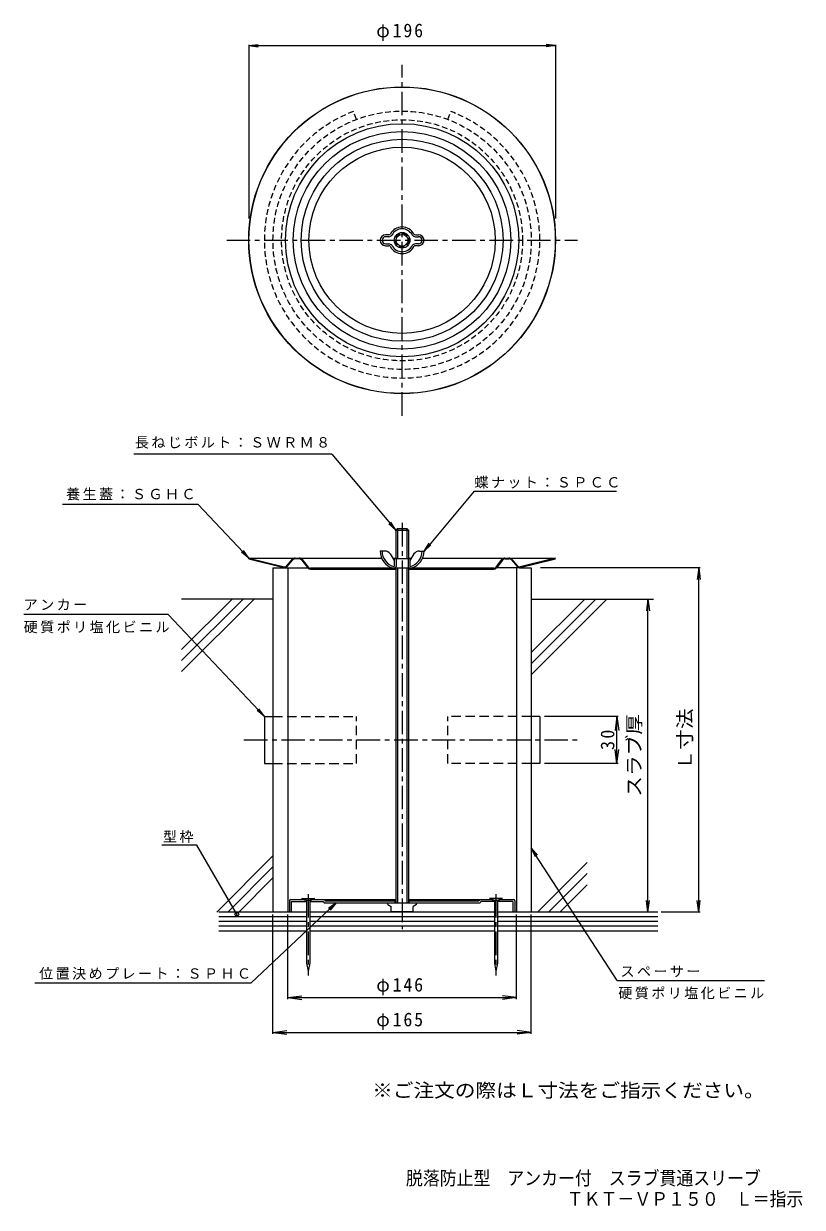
# Model space of a CAD drawing. Units: millimetres, scale not verified. Extents: x -242 to 256, y -356 to 400.
import ezdxf
from ezdxf.enums import TextEntityAlignment as Align

# ---------------------------------------------------------------- set-up
doc = ezdxf.new("R2010")
doc.units = ezdxf.units.MM
doc.header["$LTSCALE"] = 3
doc.header["$PDMODE"] = 32
doc.header["$PDSIZE"] = 2.4
for name, pattern in [('CHAIN1', [8, 5, -1, 1, -1]), ('DASHED1', [1.8, 1.2, -0.6]), ('DASHED2', [3, 2, -1])]:
    doc.linetypes.add(name, pattern=pattern)
for name, color, linetype, lineweight in [('E-0', 4, 'Continuous', 9), ('E-1', 6, 'Continuous', 9), ('E-2', 3, 'Continuous', 9), ('E-3', 3, 'DASHED2', 9), ('E-4', 7, 'Continuous', 9), ('E-5', 7, 'Continuous', 9), ('E-7', 2, 'Continuous', 9), ('E-8', 7, 'Continuous', 9), ('E-A', 2, 'Continuous', 9)]:
    doc.layers.add(name, color=color, linetype=linetype, lineweight=lineweight)
doc.layers.add('F-5_F-5ﾚｲﾔ', color=2, linetype='Continuous')
doc.styles.add('ＭＳ ゴシック', font='')
doc.styles.get('ＭＳ ゴシック').set_extended_font_data('MS Gothic')

msp = doc.modelspace()

# ---------------------------------------------------------------- linework, layer by layer
at = {"layer": 'E-0', "linetype": 'CHAIN1'}
for p, q in [((0, 149.771), (0, 373.921)), ((-112.075, 261.846), (112.075, 261.846))]:
    msp.add_line(p, q, dxfattribs=at)
at = {"layer": 'E-0'}
for p, q in [((-98, 58.307), (-97.879, 58.792)), ((-98, 58.307), (-75.519, 52.702)), ((-97.879, 58.792), (-75.399, 53.187)), ((-97.879, 58.792), (-13.07, 58.792)), ((-73.897, 53.666), (-70.248, 57.919)), ((-73.518, 53.34), (-69.869, 57.594)), ((-65.731, 58.292), (-68.351, 58.292)), ((-64.146, 57.511), (-60.497, 52.768)), ((-63.749, 57.816), (-60.1, 53.072)), ((-5.945, 58.792), (-4, 58.792)), ((4, 58.792), (5.945, 58.792)), ((13.07, 58.792), (97.879, 58.792)), ((60.1, 53.072), (63.749, 57.816)), ((64.146, 57.511), (60.497, 52.768)), ((65.731, 58.292), (68.351, 58.292)), ((69.869, 57.594), (73.518, 53.34)), ((73.897, 53.666), (70.248, 57.919)), ((97.879, 58.792), (75.399, 53.187)), ((75.519, 52.702), (98, 58.307)), ((98, 58.307), (97.879, 58.792)), ((-75.036, 52.642), (-60.394, 52.642)), ((58.515, 52.292), (-58.515, 52.292)), ((-58.515, 51.792), (-4, 51.792)), ((-4.5, 52.292), (-4.5, 51.792)), ((4, 51.792), (58.515, 51.792)), ((4.5, 52.292), (4.5, 51.792)), ((75.036, 52.642), (60.394, 52.642))]:
    msp.add_line(p, q, dxfattribs=at)
for radius in [98, 97.879, 74.5, 69.5, 64.5, 59.5]:
    msp.add_circle((0, 261.846), radius, dxfattribs=at)
at = {"layer": 'E-0', "linetype": 'DASHED1'}
msp.add_circle((0, 261.846), 4.5, dxfattribs=at)
at = {"layer": 'E-0'}
for centre, radius, start, end in [((-75.036, 54.642), 2, 256.00023, 319.37816), ((-75.036, 54.642), 1.5, 256.00023, 319.37816), ((-68.351, 56.292), 2.5, 90, 139.37816), ((-68.351, 56.292), 2, 90, 139.37816), ((-65.731, 56.292), 2.5, 37.56908, 90), ((-65.731, 56.292), 2, 37.56908, 90), ((-58.515, 54.292), 2, 217.56908, 270), ((58.515, 54.292), 2, 270, 322.43092), ((65.731, 56.292), 2.5, 90, 142.43092), ((65.731, 56.292), 2, 90, 142.43092), ((68.351, 56.292), 2.5, 40.62184, 90), ((68.351, 56.292), 2, 40.62184, 90), ((75.036, 54.642), 2, 220.62184, 283.99977), ((75.036, 54.642), 1.5, 220.62184, 283.99977), ((-58.515, 54.292), 2.5, 217.56908, 270), ((58.515, 54.292), 2.5, 270, 322.43092)]:
    msp.add_arc(centre, radius, start, end, dxfattribs=at)
at = {"layer": 'E-1', "linetype": 'CHAIN1'}
for p, q in [((0, 81.304), (0, -178.177)), ((-60, -155.829), (-60, -207.953)), ((60, -155.829), (60, -207.953))]:
    msp.add_line(p, q, dxfattribs=at)
at = {"layer": 'E-1'}
for p, q in [((-82.5, 52.642), (-82.5, -167.358)), ((-82.5, 52.642), (-75.281, 52.642)), ((-73, 52.642), (-73, -167.358)), ((73, 52.642), (73, -167.358)), ((75.281, 52.642), (82.5, 52.642)), ((82.5, 52.642), (82.5, -167.358))]:
    msp.add_line(p, q, dxfattribs=at)
at = {"layer": 'E-1', "linetype": 'DASHED1'}
for radius in [82.5, 77]:
    msp.add_circle((0, 261.846), radius, dxfattribs=at)
at = {"layer": 'E-2'}
for p, q in [((-72, -160.158), (-72, -167.358)), ((-71.2, -159.358), (-62, -159.358)), ((-70.8, -160.558), (-70.8, -167.358)), ((-70.8, -160.558), (-61, -160.558)), ((-62, -160.558), (-62, -159.358)), ((-59, -160.558), (-50.346, -160.558)), ((-58, -160.558), (-58, -159.358)), ((-58, -159.358), (-4, -159.358)), ((-50.346, -160.558), (-49.827, -161.458)), ((-49.827, -161.458), (49.827, -161.458)), ((-49.654, -159.358), (-49.134, -160.258)), ((-49.134, -160.258), (-4, -160.258)), ((-4.5, -161.458), (-4.5, -160.258)), ((4, -159.358), (58, -159.358)), ((4, -160.258), (49.134, -160.258)), ((4.5, -161.458), (4.5, -160.258)), ((49.654, -159.358), (49.134, -160.258)), ((50.346, -160.558), (49.827, -161.458)), ((59, -160.558), (50.346, -160.558)), ((58, -160.558), (58, -159.358)), ((70.8, -160.558), (61, -160.558)), ((62, -160.558), (62, -159.358)), ((62, -159.358), (71.2, -159.358)), ((70.8, -160.558), (70.8, -167.358)), ((72, -160.158), (72, -167.358))]:
    msp.add_line(p, q, dxfattribs=at)
for centre, start, end in [((-71.2, -160.158), 90, 180), ((71.2, -160.158), 0, 90)]:
    msp.add_arc(centre, 0.8, start, end, dxfattribs=at)
at = {"layer": 'E-3', "linetype": 'DASHED1'}
for p, q in [((-29.198, 339.006), (-31.145, 344.15)), ((29.198, 339.006), (31.145, 344.15))]:
    msp.add_line(p, q, dxfattribs=at)
at = {"layer": 'E-3', "linetype": 'Continuous'}
for p, q in [((-88, -42.358), (-82.5, -42.358)), ((88, -42.358), (82.5, -42.358)), ((88, -42.358), (88, -72.358)), ((88, -72.358), (82.5, -72.358))]:
    msp.add_line(p, q, dxfattribs=at)
at = {"layer": 'E-3'}
for p, q in [((-82.5, -42.358), (-29.198, -42.358)), ((-29.198, -72.358), (-29.198, -42.358)), ((29.198, -72.358), (29.198, -42.358)), ((82.5, -42.358), (29.198, -42.358)), ((-82.5, -72.358), (-29.198, -72.358)), ((82.5, -72.358), (29.198, -72.358))]:
    msp.add_line(p, q, dxfattribs=at)
at = {"layer": 'E-3', "linetype": 'CHAIN1'}
msp.add_line((-101.047, -57.358), (112.544, -57.358), dxfattribs=at)
at = {"layer": 'E-3', "linetype": 'Continuous'}
msp.add_lwpolyline([(-88, -42.358), (-88, -72.358), (-82.5, -72.358)], dxfattribs=at)
at = {"layer": 'E-3', "linetype": 'DASHED1'}
msp.add_arc((0, 261.846), 88, 110.72726, 69.27271, dxfattribs=at)
at = {"layer": 'E-4'}
for p, q in [((-98, 386.2), (-92.051, 386.983)), ((-98, 386.8), (-98, 275.716)), ((-98, 386.2), (-92.051, 385.416)), ((-98, 386.2), (98, 386.2)), ((98, 386.2), (92.051, 386.983)), ((98, 386.2), (92.051, 385.416)), ((98, 386.8), (98, 275.716)), ((190.453, 52.642), (88.5, 52.642)), ((189.553, 52.642), (188.574, 45.206)), ((189.553, -167.358), (189.553, 52.642)), ((189.553, 52.642), (190.532, 45.206)), ((157.083, 32.642), (156.104, 25.206)), ((157.083, 32.642), (158.062, 25.206)), ((157.083, -167.358), (157.083, 32.642)), ((138.169, -42.358), (91.08, -42.358)), ((137.269, -42.358), (136.094, -51.281)), ((137.269, -72.358), (137.269, -42.358)), ((137.269, -42.358), (138.443, -51.281)), ((137.269, -72.358), (136.094, -63.435)), ((137.269, -72.358), (138.443, -63.435)), ((138.169, -72.358), (91.08, -72.358)), ((157.083, -167.358), (156.104, -159.922)), ((157.083, -167.358), (158.062, -159.922)), ((189.553, -167.358), (188.574, -159.922)), ((189.553, -167.358), (190.532, -159.922)), ((-82.5, -245.129), (-82.5, -168.795)), ((-73, -222.918), (-73, -168.795)), ((73, -222.918), (73, -168.795)), ((82.5, -245.129), (82.5, -168.795)), ((190.453, -167.358), (165.5, -167.358)), ((-73, -222.018), (-64.077, -220.843)), ((-73, -222.018), (-64.077, -223.192)), ((-73, -222.018), (73, -222.018)), ((73, -222.018), (64.077, -220.843)), ((73, -222.018), (64.077, -223.192)), ((-82.5, -244.229), (-73.577, -243.054)), ((-82.5, -244.229), (-73.577, -245.403)), ((-82.5, -244.229), (82.5, -244.229)), ((82.5, -244.229), (73.577, -243.054)), ((82.5, -244.229), (73.577, -245.403))]:
    msp.add_line(p, q, dxfattribs=at)
at = {"layer": 'E-5'}
for p, q in [((-44.974, 125.151), (-171.51, 125.151)), ((-44.974, 125.151), (-4, 76.642)), ((46.082, 101.618), (137.036, 101.618)), ((-130.204, 93.016), (-217.021, 93.016)), ((-130.204, 93.016), (-97.879, 58.792)), ((-4, 76.642), (-8.437, 80.681)), ((-4, 76.642), (-7.24, 81.692)), ((14, 63.292), (17.218, 68.356)), ((-97.879, 58.792), (-102.533, 62.579)), ((-97.879, 58.792), (-101.394, 63.654)), ((-149.501, 22.756), (-241.81, 22.756)), ((-88, -42.358), (-91.515, -37.495)), ((-131.079, -124.543), (-153.475, -124.543)), ((-105.619, -168.641), (-131.079, -124.543)), ((137.408, -211.089), (82.5, -126.521)), ((82.5, -126.521), (85.082, -131.937)), ((82.5, -126.521), (86.396, -131.084)), ((-96.725, -212.734), (-42.07, -161.458)), ((-42.07, -161.458), (-46.944, -164.957)), ((-42.07, -161.458), (-45.873, -166.099)), ((137.408, -211.089), (231.508, -211.089)), ((-96.725, -212.734), (-234.607, -212.734))]:
    msp.add_line(p, q, dxfattribs=at)
for points in [[(46.082, 101.618), (14, 63.292), (18.419, 67.351)], [(-149.501, 22.756), (-88, -42.358), (-92.654, -38.571)]]:
    msp.add_lwpolyline(points, dxfattribs=at)
msp.add_point((-105.619, -168.641), dxfattribs=at)
at = {"layer": 'E-7'}
for p, q in [((-64.103, -158.68), (-55.897, -158.68)), ((-61, -159.68), (-64.103, -158.68)), ((-55.897, -158.68), (-59, -159.68)), ((64.103, -158.68), (55.897, -158.68)), ((55.897, -158.68), (59, -159.68)), ((61, -159.68), (64.103, -158.68)), ((-61, -159.68), (-61, -200.062)), ((-61, -159.68), (-59, -159.68)), ((-59, -159.68), (-59, -200.062)), ((59, -159.68), (59, -200.062)), ((59, -159.68), (61, -159.68)), ((61, -159.68), (61, -200.062)), ((-61, -200.062), (-60, -205.063)), ((-59, -200.062), (-60, -205.063)), ((59, -200.062), (60, -205.063)), ((61, -200.062), (60, -205.063))]:
    msp.add_line(p, q, dxfattribs=at)
at = {"layer": 'E-8'}
for p, q in [((-108.634, 32.642), (-140.855, 0.422)), ((-101.563, 32.642), (-140.855, -6.649)), ((-94.492, 32.642), (-140.855, -13.72)), ((-82.5, 32.642), (-140.855, 32.642)), ((130.892, 32.642), (82.5, -15.75)), ((116.75, 32.642), (82.5, -1.608)), ((123.821, 32.642), (82.5, -8.679)), ((82.5, 32.642), (160.71, 32.642)), ((-82.5, -131.383), (-118.475, -167.358)), ((118.196, -135.721), (86.559, -167.358)), ((-82.5, -138.454), (-111.404, -167.358)), ((118.196, -142.792), (93.63, -167.358)), ((-82.5, -145.525), (-104.333, -167.358)), ((118.196, -149.863), (100.701, -167.358)), ((-61, -167.358), (-117, -167.358)), ((-61, -170.358), (-117, -170.358)), ((-61, -173.358), (-117, -173.358)), ((59, -167.358), (-59, -167.358)), ((59, -170.358), (-59, -170.358)), ((59, -173.358), (-59, -173.358)), ((163.441, -167.358), (61, -167.358)), ((163.441, -170.358), (61, -170.358)), ((163.441, -173.358), (61, -173.358)), ((-61, -176.358), (-117, -176.358)), ((-117, -179.358), (-61, -179.358)), ((59, -176.358), (-59, -176.358)), ((-59, -179.358), (59, -179.358)), ((163.441, -176.358), (61, -176.358)), ((61, -179.358), (163.441, -179.358))]:
    msp.add_line(p, q, dxfattribs=at)
at = {"layer": 'E-A'}
for p, q in [((-8.474, 265.346), (-10.5, 265.346)), ((8.474, 265.346), (10.5, 265.346)), ((-8.474, 264.146), (-10.5, 264.146)), ((-10.5, 259.546), (-8.474, 259.546)), ((-10.5, 258.346), (-8.474, 258.346)), ((8.474, 264.146), (10.5, 264.146)), ((10.5, 259.546), (8.474, 259.546)), ((10.5, 258.346), (8.474, 258.346)), ((-3, 77.642), (-4, 76.642)), ((-4, 76.642), (4, 76.642)), ((-4, 76.642), (-4, 58.292)), ((-3, 77.642), (3, 77.642)), ((-3, 77.642), (-3, 58.292)), ((4, 76.642), (3, 77.642)), ((3, 77.642), (3, 58.292)), ((4, 76.642), (4, 58.292)), ((-10.988, 63.292), (-14, 63.292)), ((-7.604, 61.424), (-5, 57.292)), ((7.604, 61.424), (5, 57.292)), ((10.988, 63.292), (14, 63.292)), ((5, 58.292), (-5, 58.292)), ((-5, 58.292), (-5, 53.492)), ((-3.8, 58.292), (-3.8, 53.492)), ((3.8, 58.292), (3.8, 53.492)), ((5, 58.292), (5, 53.492)), ((-4, 52.828), (-4, -161.458)), ((-3, 52.292), (-3, -161.458)), ((3, 52.292), (3, -161.458)), ((4, 52.828), (4, -161.458)), ((-9.192, -162.458), (-9.192, -161.458)), ((-9.192, -162.458), (-7, -163.724)), ((-7, -166.958), (-7, -163.724)), ((0, -161.458), (0, -166.958)), ((9.192, -162.458), (7, -163.724)), ((7, -166.958), (7, -163.724)), ((9.192, -162.458), (9.192, -161.458)), ((-7, -166.958), (7, -166.958))]:
    msp.add_line(p, q, dxfattribs=at)
for radius in [5, 3.8]:
    msp.add_circle((0, 261.846), radius, dxfattribs=at)
for centre, radius, start, end in [((-10.5, 261.846), 3.5, 90, 270), ((-8.474, 266.546), 1.2, 270, 323.96806), ((-8.474, 266.546), 2.4, 270, 323.96806), ((0, 261.846), 8.5, 28.02756, 151.97244), ((0, 261.846), 7.3, 28.02756, 153.56662), ((8.474, 266.546), 2.4, 212.0298, 270), ((8.474, 266.546), 1.2, 216.03194, 270), ((10.5, 261.846), 3.5, 270, 90), ((-10.5, 261.846), 2.3, 90, 270), ((-8.474, 257.146), 2.4, 32.02982, 90), ((-8.474, 257.146), 1.2, 36.03194, 90), ((0, 261.846), 8.5, 208.02756, 331.97244), ((0, 261.846), 7.3, 208.02756, 331.97244), ((8.474, 257.146), 2.4, 90, 147.97018), ((8.474, 257.146), 1.2, 90, 143.96806), ((10.5, 261.846), 2.3, 270, 90), ((-2.475, 63.327), 11.525, 180.17363, 253.23209), ((-2.475, 63.327), 10.325, 180.17363, 255.40906), ((-10.988, 59.292), 4, 32.21649, 90), ((2.475, 63.327), 10.325, 284.59094, 359.82637), ((2.475, 63.327), 11.525, 286.76791, 359.82637), ((10.988, 59.292), 4, 90, 147.78351), ((-5.2, 53.492), 0.2, 308.26572, 0), ((-5, 53.492), 1.2, 270, 0), ((5, 53.492), 1.2, 180, 270), ((5.2, 53.492), 0.2, 180, 231.73428)]:
    msp.add_arc(centre, radius, start, end, dxfattribs=at)

# ---------------------------------------------------------------- texts
at = {"layer": 'E-4', "color": 2, "style": 'ＭＳ ゴシック', "width": 1.1}
for s, p in [('Ｌ寸法', (187.753, -76.858)), ('スラブ厚', (155.283, -93.608))]:
    msp.add_text(s, height=8.798, rotation=90, dxfattribs=at).set_placement(p, align=Align.BOTTOM_LEFT)
at = {"layer": 'E-4', "color": 2, "char_height": 8.798, "attachment_point": 7, "style": 'ＭＳ ゴシック'}
for s, insert in [('\\T1.21;\\W0.95;φ196', (-16.5, 389.147)), ('\\T1.21;\\W0.95;φ146', (-16.5, -220.518)), ('\\T1.21;\\W0.95;φ165', (-16.5, -242.729))]:
    msp.add_mtext(s, dxfattribs=dict(at, insert=insert))
at = {"layer": 'E-4', "color": 2, "insert": (135.769, -63.733), "char_height": 8.798, "attachment_point": 7, "rotation": 90, "style": 'ＭＳ ゴシック'}
msp.add_mtext('\\T1.27;\\W0.95;30', dxfattribs=at)
at = {"layer": 'E-5', "char_height": 6.598, "attachment_point": 7, "style": 'ＭＳ ゴシック'}
for s, insert in [('\\T1.17;長ねじボルト：ＳＷＲＭ８', (-170.769, 128.711)), ('\\T1.17;蝶ナット：ＳＰＣＣ', (46.215, 103.22)), ('\\T1.17;養生蓋：ＳＧＨＣ', (-214.719, 95.69)), ('\\T1.17;アンカー', (-241.81, 25.43)), ('\\T1.17;硬質ポリ塩化ビニル', (-241.81, 10.728)), ('\\T1.17;型枠', (-152.836, -123.185)), ('\\T1.17;位置決めプレート：ＳＰＨＣ', (-231.911, -210.626)), ('\\T1.17;スペーサー', (139.522, -208.939)), ('\\T1.17;硬質ポリ塩化ビニル', (138.16, -223.117))]:
    msp.add_mtext(s, dxfattribs=dict(at, insert=insert))
at = {"layer": 'F-5_F-5ﾚｲﾔ', "style": 'ＭＳ ゴシック'}
for s, width, p in [('※ご注文の際はＬ寸法をご指示ください。', 1.1, (-19.127, -288.283)), ('脱落防止型\u3000アンカー付\u3000スラブ貫通スリーブ', 0.9, (2.435, -344.348)), ('ＴＫＴ－ＶＰ１５０\u3000Ｌ＝指示', 0.9, (105.179, -357.653))]:
    msp.add_text(s, height=8.798, dxfattribs=dict(at, width=width)).set_placement(p, align=Align.BOTTOM_LEFT)

doc.saveas('drawing.dxf')
